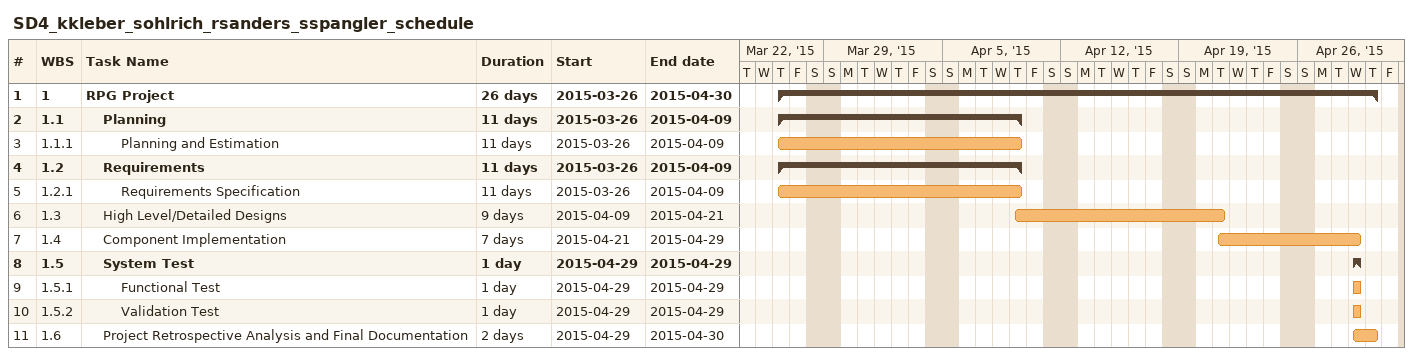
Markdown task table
SD4_kkleber_sohlrich_rsanders_sspangler_schedule

| ID | WBS | Task | Duration | Start | Finish |
|---|---|---|---|---|---|
| 1 | 1 | **RPG Project** | 26d | 2015-03-26 | 2015-04-30 |
| 2 | 1.1 | **Planning** | 11d | 2015-03-26 | 2015-04-09 |
| 3 | 1.1.1 | Planning and Estimation | 11d | 2015-03-26 | 2015-04-09 |
| 4 | 1.2 | **Requirements** | 11d | 2015-03-26 | 2015-04-09 |
| 5 | 1.2.1 | Requirements Specification | 11d | 2015-03-26 | 2015-04-09 |
| 6 | 1.3 | High Level/Detailed Designs | 9d | 2015-04-09 | 2015-04-21 |
| 7 | 1.4 | Component Implementation | 7d | 2015-04-21 | 2015-04-29 |
| 8 | 1.5 | **System Test** | 1d | 2015-04-29 | 2015-04-29 |
| 9 | 1.5.1 | Functional Test | 1d | 2015-04-29 | 2015-04-29 |
| 10 | 1.5.2 | Validation Test | 1d | 2015-04-29 | 2015-04-29 |
| 11 | 1.6 | Project Retrospective Analysis and Final Documentation | 2d | 2015-04-29 | 2015-04-30 |
